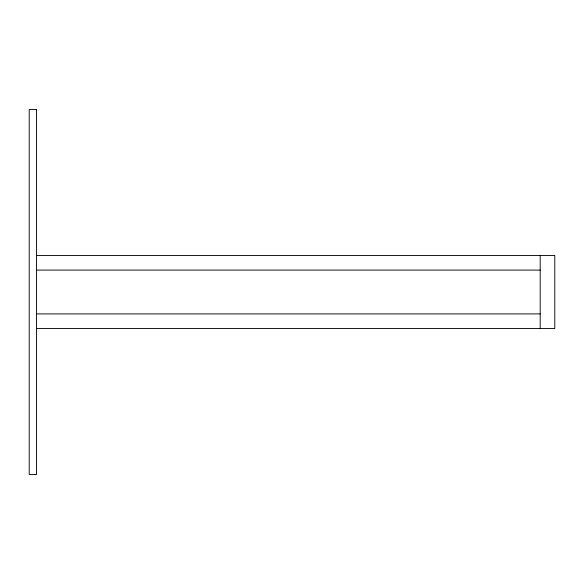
<?xml version="1.0" encoding="UTF-8"?>
<svg xmlns="http://www.w3.org/2000/svg" width="584" height="584" viewBox="0 0 584 584"><rect width="100%" height="100%" fill="white"/><g stroke="black" fill="none" stroke-linecap="round" stroke-linejoin="round"><path stroke-width="0.88" d="M36.5 255.5L554.8 255.5L554.8 328.5L36.5 328.5M36.5 270.1L540.2 270.1M36.5 313.9L540.2 313.9M540.2 255.5L540.2 328.5M36.5 109.5L29.2 109.5L29.2 474.5L36.5 474.5L36.5 109.5"/></g></svg>
